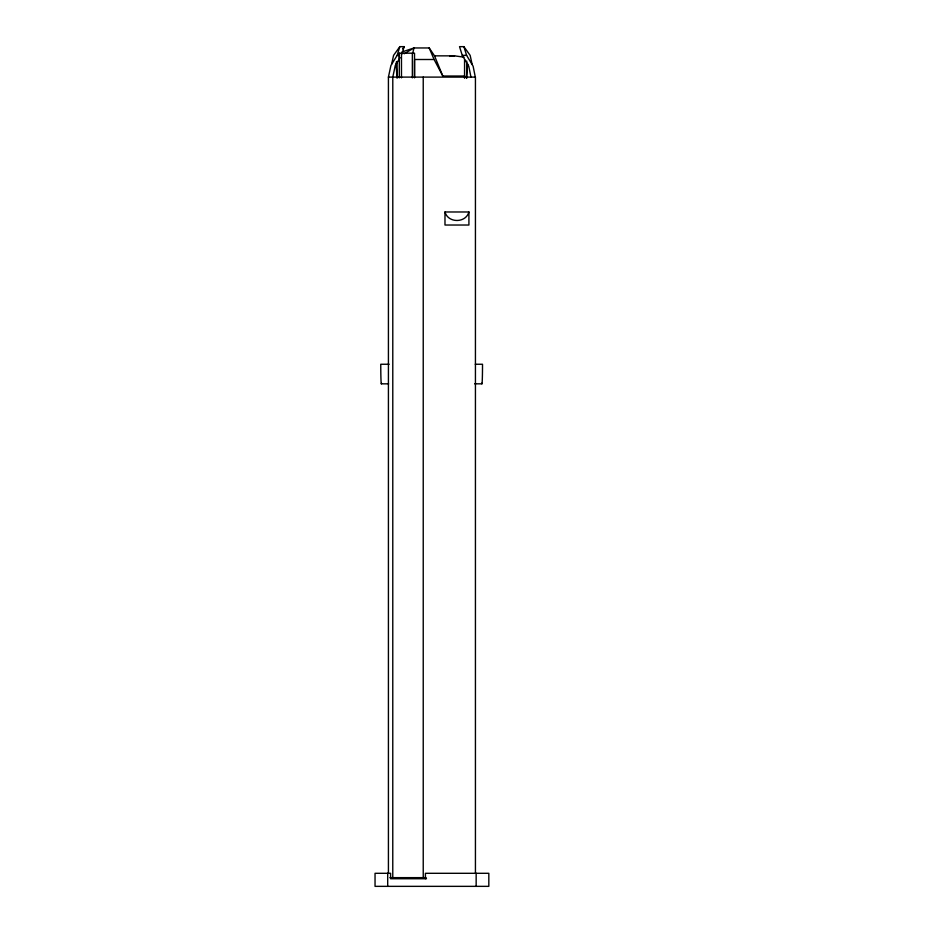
<?xml version="1.0" encoding="UTF-8"?>
<svg xmlns="http://www.w3.org/2000/svg" width="933" height="933" viewBox="0 0 933 933"><rect width="100%" height="100%" fill="white"/><g stroke="black" fill="none" stroke-linecap="round" stroke-linejoin="round"><path stroke-width="1.4" d="M414.52 76.028L414.52 60.587M399.301 58.301L399.301 53.181L414.52 53.181L414.52 77.836M467.713 64.05L466.36 77.742M388.42 873.276L388.42 77.101L390.927 65.497L397.108 55.432L399.849 46.65L404.199 46.65L401.878 54.114M396.572 61.52L396.024 64.05L397.085 77.987M391.662 64.05L393.586 55.35L399.849 46.65M412.771 53.088L413.972 47.956L429.192 47.956L434.521 55.852L442.802 76.028L464.564 76.028M468.914 211.978C465.835 223.302 448.05 223.302 444.983 211.978L468.914 211.978L468.914 225.028L444.983 225.028L444.983 211.978M400.117 57.613L395.277 65.497L392.793 77.101L392.77 877.65M402.624 48.819L404.199 46.65M404.187 53.752L413.972 47.956L401.96 51.991M449.624 56.388L454.558 55.852L464.028 57.158M397.108 55.432L399.301 55.397M472.063 64.05L470.139 55.35L463.876 46.65L459.526 46.65L462.255 55.35L468.774 66.231L470.955 77.101M462.255 55.35L466.605 55.35L473.124 66.231L475.305 77.101M434.521 55.852L454.558 55.852M414.52 59.502L434.102 59.502L442.802 76.028M388.42 77.101L475.433 77.101L475.433 873.276M389.178 364.255L380.757 364.255L380.781 369.328A19.581 0.583 -90 0 0 381.492 383.171M475.259 364.255L482.513 364.255A19.57 0.583 -90 0 1 481.778 383.16M381.34 383.836L388.594 383.836M474.675 383.825L481.929 383.825M389.866 877.65L426.124 877.65M426.474 878.734L390.6 878.734L390.6 873.3L375.043 873.3L375.043 886.35L488.822 886.35L488.822 873.3L425.401 873.3L425.401 878.734M429.192 47.956L434.102 59.502M463.876 46.65L466.605 55.35M476.157 873.3L476.157 886.35M466.733 61.053L466.733 78.29M464.564 59.619L464.564 78.29M423.232 77.101L423.232 877.65M412.351 53.181L412.351 77.836M401.47 53.181L401.47 77.836M399.301 53.181L399.301 77.836M397.12 61.625L397.12 77.777M387.696 873.3L387.696 886.35"/></g></svg>
